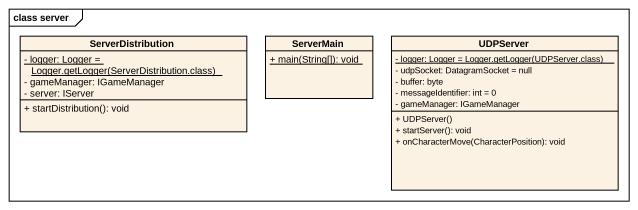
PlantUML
@startuml
mainframe class server
hide circle
hide empty members
skinparam classAttributeIconSize 0
class ServerDistribution {
  {static} {field} - logger: Logger = Logger.getLogger(ServerDistribution.class)
  - gameManager: IGameManager
  - server: IServer
  + startDistribution(): void
}
class ServerMain {
  {static} + main(String[]): void
}
class UDPServer {
  {static} {field} - logger: Logger = Logger.getLogger(UDPServer.class)
  - udpSocket: DatagramSocket = null
  - buffer: byte
  - messageIdentifier: int = 0
  - gameManager: IGameManager
  + UDPServer()
  + startServer(): void
  + onCharacterMove(CharacterPosition): void
}
@enduml
